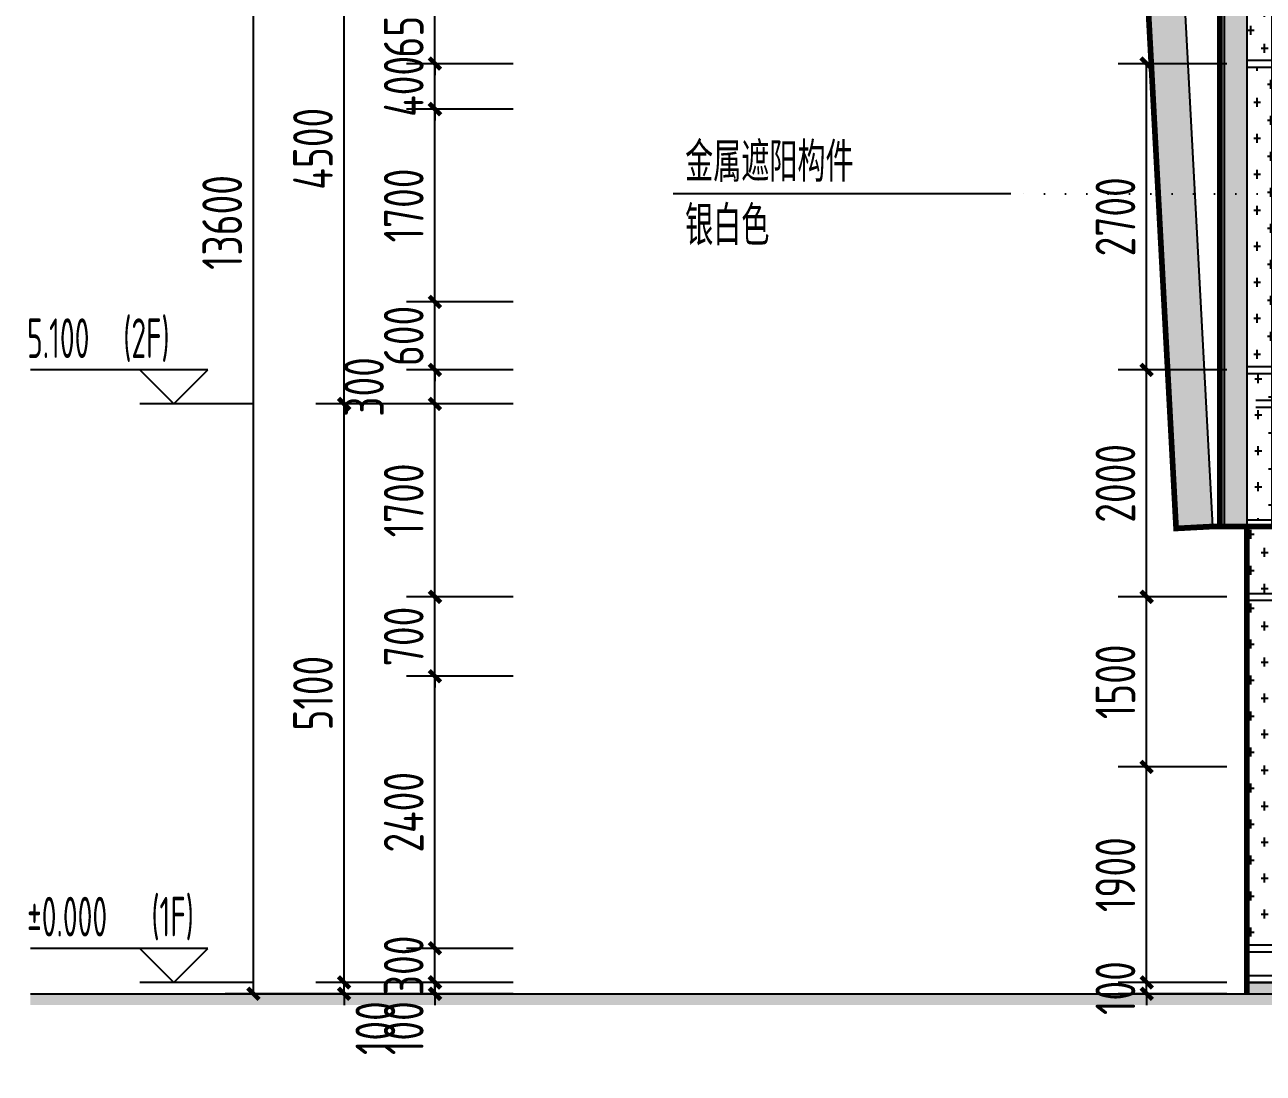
# Model space of a CAD drawing. Extents: x -280168 to 205214, y -148835 to -64913.
# Drawn here: x -10603 to 313, y -140083 to -130839 of the extents above; entities that cross this region are included whole.
import ezdxf
from ezdxf.xclip import XClip

# ---------------------------------------------------------------- set-up
doc = ezdxf.new("R2010")
doc.units = 0
doc.header["$LTSCALE"] = 1000
doc.header["$MEASUREMENT"] = 0
doc.header["$XCLIPFRAME"] = 0
doc.linetypes.add('DASH', pattern=[0.35, 0.25, -0.1])
doc.linetypes.add('DOT2', pattern=[0.125, 0, -0.125])
for name, color, linetype in [('01-标注_尺寸', 124, 'Continuous'), ('01-标注_标高', 200, 'Continuous'), ('01-标注_符号', 200, 'Continuous'), ('01-标注_轴线坐标', 132, 'Continuous'), ('02-TEXT_标注', 130, 'Continuous'), ('05-填充_156', 156, 'Continuous'), ('05-填充_18', 18, 'Continuous'), ('A-C_玻璃幕墙', 140, 'Continuous'), ('D-铝板', 181, 'Continuous'), ('E-立面轮廓', 241, 'Continuous')]:
    doc.layers.add(name, color=color, linetype=linetype)
doc.styles.add('_TCH_DIM', font='ros1.shx', dxfattribs={"width": 0.75, "bigfont": 'jd.shx'})
doc.styles.add('_TCH_DIM_T3', font='ros1.shx', dxfattribs={"width": 0.85, "bigfont": 'jd.shx'})
doc.styles.add('logo-3', font='STXIHEI_0.TTF', dxfattribs={"width": 0.75})
doc.dimstyles.new('_TCH_ARCH&&100', dxfattribs={"dimtxt": 350, "dimasz": 100, "dimexe": 250, "dimexo": 300, "dimgap": 100, "dimtad": 1, "dimdec": 0, "dimzin": 0, "dimdsep": 46, "dimtxsty": '_TCH_DIM_T3', "dimblk": 'ARCHTICK', "dimcen": 0.09, "dimclrt": 7, "dimazin": 2, "dimtfac": 1, "dimtdec": 0, "dimtix": 1, "dimtmove": 2, "dimatfit": 3, "dimfxl": 0, "dimtolj": 1, "dimtzin": 0, "dimarcsym": 0})
doc.dimstyles.new('副本 ISO-1', dxfattribs={"dimtxt": 2.5, "dimasz": 1.5, "dimexe": 1.25, "dimexo": 0.625, "dimtad": 1, "dimdec": 0, "dimtxsty": 'logo-3', "dimblk": 'ARCHTICK', "dimcen": 2.5, "dimdle": 1, "dimadec": 0, "dimazin": 0, "dimtfac": 1, "dimtdec": 0, "dimtix": 1, "dimtmove": 0, "dimatfit": 3, "dimldrblk": 'AR', "dimfxl": 0, "dimarcsym": 0})
pattern_1 = [(0, (-39834.8, 180739.72), (121.6025, 158.75), [60.80125, -182.40375]), (90, (-39804.4, 180700.04), (-121.6025, 158.75), [79.375, -238.125])]

# ---------------------------------------------------------------- blocks, each defined once
blk = doc.blocks.new('*U186')
at = {"layer": '05-填充_18', "const_width": 240}
blk.add_lwpolyline([(0, 4015), (0, -4015)], dxfattribs=at)
at = {"layer": 'D-铝板'}
for p, q in [((-120, 4015), (-120, -4015)), ((-80, 4015), (-80, -4015)), ((120, 4015), (120, -4015))]:
    blk.add_line(p, q, dxfattribs=at)
blk = doc.blocks.new('*U187')
at = {"color": 0, "linetype": 'ByBlock', "lineweight": -2, "transparency": 16777216}
for p in [(-4600, 0), (-4140, 0), (-3680, 0), (-3220, 0), (-2760, 0), (-2300, 0), (-1840, 0), (-1380, 0), (-920, 0), (-460, 0), (0, 0)]:
    blk.add_blockref('*U186', p, dxfattribs=at)
blk = doc.blocks.new('yeytreat')
at = {"layer": 'E-立面轮廓', "const_width": 50}
blk.add_lwpolyline([(0, 0), (0, 7580), (-5093.9, 8030), (-5333.9, 8030), (-5333.9, 0)], close=True, dxfattribs=at)
ref = blk.add_blockref('*U187', (-613.9, 4015))
XClip(ref).set_block_clipping_path([(613.9, -4015), (613.9, 3565.0000000001), (-4480, 4015.0000000001), (-4720, 4015.0000000001), (-4720, -4015)])
blk = doc.blocks.new('_ArchTick')
at = {"color": 0, "linetype": 'ByBlock', "const_width": 0.4}
blk.add_lwpolyline([(-0.5, -0.5), (0.5, 0.5)], dxfattribs=at)
blk = doc.blocks.new('*X10')
at = {"color": 0}
for p, q in [((-1012.3116, 1692.7221), (-1012.3116, 1692.7226)), ((-1012.3115, 1692.7227), (-1012.2838, 1692.7227)), ((-1012.3111, 1692.7217), (-1012.2828, 1692.7217)), ((-1012.3106, 1692.7211), (-1012.3106, 1692.7236)), ((-1012.3105, 1692.7237), (-1012.2848, 1692.7237)), ((-1012.3101, 1692.7207), (-1012.2818, 1692.7207)), ((-1012.3096, 1692.7201), (-1012.3096, 1692.7246)), ((-1012.3095, 1692.7247), (-1012.2858, 1692.7247)), ((-1012.3091, 1692.7197), (-1012.2808, 1692.7197)), ((-1012.3086, 1692.7191), (-1012.3086, 1692.7256)), ((-1012.3085, 1692.7257), (-1012.2868, 1692.7257)), ((-1012.3081, 1692.7187), (-1012.2798, 1692.7187)), ((-1012.3076, 1692.7181), (-1012.3076, 1692.7266)), ((-1012.3075, 1692.7267), (-1012.2878, 1692.7267)), ((-1012.3071, 1692.7177), (-1012.2788, 1692.7177)), ((-1012.3066, 1692.7171), (-1012.3066, 1692.7276)), ((-1012.3065, 1692.7277), (-1012.2888, 1692.7277)), ((-1012.3061, 1692.7167), (-1012.2778, 1692.7167)), ((-1012.3056, 1692.7161), (-1012.3056, 1692.7286)), ((-1012.3055, 1692.7287), (-1012.2898, 1692.7287)), ((-1012.3051, 1692.7157), (-1012.2768, 1692.7157)), ((-1012.3046, 1692.7151), (-1012.3046, 1692.7296)), ((-1012.3045, 1692.7297), (-1012.2908, 1692.7297)), ((-1012.3041, 1692.7147), (-1012.2758, 1692.7147)), ((-1012.3036, 1692.7141), (-1012.3036, 1692.7306)), ((-1012.3035, 1692.7307), (-1012.2918, 1692.7307)), ((-1012.3031, 1692.7137), (-1012.2748, 1692.7137)), ((-1012.3026, 1692.7131), (-1012.3026, 1692.7316)), ((-1012.3025, 1692.7317), (-1012.2928, 1692.7317)), ((-1012.3021, 1692.7127), (-1012.2738, 1692.7127)), ((-1012.3016, 1692.7121), (-1012.3016, 1692.7326)), ((-1012.3015, 1692.7327), (-1012.2938, 1692.7327)), ((-1012.3011, 1692.7117), (-1012.2728, 1692.7117)), ((-1012.3006, 1692.7111), (-1012.3006, 1692.7336)), ((-1012.3005, 1692.7337), (-1012.2948, 1692.7337)), ((-1012.3001, 1692.7107), (-1012.2718, 1692.7107)), ((-1012.2996, 1692.7101), (-1012.2996, 1692.7346)), ((-1012.2995, 1692.7347), (-1012.2958, 1692.7347)), ((-1012.2991, 1692.7097), (-1012.2708, 1692.7097)), ((-1012.2986, 1692.7091), (-1012.2986, 1692.7356)), ((-1012.2985, 1692.7357), (-1012.2968, 1692.7357)), ((-1012.2981, 1692.7087), (-1012.2698, 1692.7087)), ((-1012.2976, 1692.7081), (-1012.2976, 1692.7364)), ((-1012.2971, 1692.7077), (-1012.2688, 1692.7077)), ((-1012.2966, 1692.7071), (-1012.2966, 1692.7354)), ((-1012.2956, 1692.7061), (-1012.2956, 1692.7344)), ((-1012.2946, 1692.7051), (-1012.2946, 1692.7334)), ((-1012.2936, 1692.7041), (-1012.2936, 1692.7324)), ((-1012.2926, 1692.7031), (-1012.2926, 1692.7314)), ((-1012.2916, 1692.7021), (-1012.2916, 1692.7304)), ((-1012.2906, 1692.7011), (-1012.2906, 1692.7294)), ((-1012.2896, 1692.7001), (-1012.2896, 1692.7284)), ((-1012.2886, 1692.6991), (-1012.2886, 1692.7274)), ((-1012.2876, 1692.6981), (-1012.2876, 1692.7264)), ((-1012.2866, 1692.6971), (-1012.2866, 1692.7254)), ((-1012.2856, 1692.6961), (-1012.2856, 1692.7244)), ((-1012.2846, 1692.6951), (-1012.2846, 1692.7234)), ((-1012.2836, 1692.6941), (-1012.2836, 1692.7224)), ((-1012.2826, 1692.6931), (-1012.2826, 1692.7214)), ((-1012.2816, 1692.6921), (-1012.2816, 1692.7204)), ((-1012.2806, 1692.6911), (-1012.2806, 1692.7194)), ((-1012.2796, 1692.6901), (-1012.2796, 1692.7184)), ((-1012.2786, 1692.6891), (-1012.2786, 1692.7174)), ((-1012.2776, 1692.6881), (-1012.2776, 1692.7164)), ((-1012.2766, 1692.6871), (-1012.2766, 1692.7154)), ((-1012.2756, 1692.6861), (-1012.2756, 1692.7144)), ((-1012.2746, 1692.6851), (-1012.2746, 1692.7134)), ((-1012.2736, 1692.6841), (-1012.2736, 1692.7124)), ((-1012.2726, 1692.6831), (-1012.2726, 1692.7114)), ((-1012.2716, 1692.6821), (-1012.2716, 1692.7104)), ((-1012.2706, 1692.6811), (-1012.2706, 1692.7094)), ((-1012.2696, 1692.6801), (-1012.2696, 1692.7084)), ((-1012.2961, 1692.7067), (-1012.2678, 1692.7067)), ((-1012.2951, 1692.7057), (-1012.2668, 1692.7057)), ((-1012.2941, 1692.7047), (-1012.2658, 1692.7047)), ((-1012.2931, 1692.7037), (-1012.2648, 1692.7037)), ((-1012.2921, 1692.7027), (-1012.2638, 1692.7027)), ((-1012.2911, 1692.7017), (-1012.2628, 1692.7017)), ((-1012.2901, 1692.7007), (-1012.2618, 1692.7007)), ((-1012.2891, 1692.6997), (-1012.2608, 1692.6997)), ((-1012.2886, 1692.6407), (-1012.2603, 1692.6407)), ((-1012.2886, 1692.6124), (-1012.2886, 1692.6407)), ((-1012.2881, 1692.6987), (-1012.2598, 1692.6987)), ((-1012.2876, 1692.6417), (-1012.2593, 1692.6417)), ((-1012.2876, 1692.6134), (-1012.2876, 1692.6417)), ((-1012.2871, 1692.6977), (-1012.2588, 1692.6977)), ((-1012.2866, 1692.6427), (-1012.2583, 1692.6427)), ((-1012.2866, 1692.6144), (-1012.2866, 1692.6427)), ((-1012.2861, 1692.6967), (-1012.2578, 1692.6967)), ((-1012.2856, 1692.6437), (-1012.2573, 1692.6437)), ((-1012.2856, 1692.6154), (-1012.2856, 1692.6437)), ((-1012.2851, 1692.6957), (-1012.2568, 1692.6957)), ((-1012.2846, 1692.6447), (-1012.2563, 1692.6447)), ((-1012.2846, 1692.6164), (-1012.2846, 1692.6447)), ((-1012.2841, 1692.6947), (-1012.2558, 1692.6947)), ((-1012.2836, 1692.6457), (-1012.2553, 1692.6457)), ((-1012.2836, 1692.6174), (-1012.2836, 1692.6457)), ((-1012.2831, 1692.6937), (-1012.2548, 1692.6937)), ((-1012.2826, 1692.6467), (-1012.2543, 1692.6467)), ((-1012.2826, 1692.6184), (-1012.2826, 1692.6467)), ((-1012.2821, 1692.6927), (-1012.2538, 1692.6927)), ((-1012.2816, 1692.6477), (-1012.2533, 1692.6477)), ((-1012.2816, 1692.6194), (-1012.2816, 1692.6477)), ((-1012.2811, 1692.6917), (-1012.2528, 1692.6917)), ((-1012.2806, 1692.6487), (-1012.2523, 1692.6487)), ((-1012.2806, 1692.6204), (-1012.2806, 1692.6487)), ((-1012.2801, 1692.6907), (-1012.2518, 1692.6907)), ((-1012.2796, 1692.6497), (-1012.2513, 1692.6497)), ((-1012.2796, 1692.6214), (-1012.2796, 1692.6497)), ((-1012.2791, 1692.6897), (-1012.2508, 1692.6897)), ((-1012.2786, 1692.6507), (-1012.2503, 1692.6507)), ((-1012.2786, 1692.6224), (-1012.2786, 1692.6507)), ((-1012.2781, 1692.6887), (-1012.2498, 1692.6887)), ((-1012.2776, 1692.6517), (-1012.2493, 1692.6517)), ((-1012.2776, 1692.6234), (-1012.2776, 1692.6517)), ((-1012.2771, 1692.6877), (-1012.2488, 1692.6877)), ((-1012.2766, 1692.6527), (-1012.2483, 1692.6527)), ((-1012.2766, 1692.6244), (-1012.2766, 1692.6527)), ((-1012.2761, 1692.6867), (-1012.2478, 1692.6867)), ((-1012.2756, 1692.6537), (-1012.2473, 1692.6537)), ((-1012.2756, 1692.6254), (-1012.2756, 1692.6537)), ((-1012.2751, 1692.6857), (-1012.2468, 1692.6857)), ((-1012.2746, 1692.6547), (-1012.2463, 1692.6547)), ((-1012.2746, 1692.6264), (-1012.2746, 1692.6547)), ((-1012.2741, 1692.6847), (-1012.2458, 1692.6847)), ((-1012.2736, 1692.6557), (-1012.2453, 1692.6557)), ((-1012.2736, 1692.6274), (-1012.2736, 1692.6557)), ((-1012.2731, 1692.6837), (-1012.2448, 1692.6837)), ((-1012.2726, 1692.6567), (-1012.2443, 1692.6567)), ((-1012.2726, 1692.6284), (-1012.2726, 1692.6567)), ((-1012.2721, 1692.6827), (-1012.2438, 1692.6827)), ((-1012.2716, 1692.6577), (-1012.2433, 1692.6577)), ((-1012.2716, 1692.6294), (-1012.2716, 1692.6577)), ((-1012.2711, 1692.6817), (-1012.2428, 1692.6817)), ((-1012.2706, 1692.6587), (-1012.2423, 1692.6587)), ((-1012.2706, 1692.6304), (-1012.2706, 1692.6587)), ((-1012.2701, 1692.6807), (-1012.2418, 1692.6807)), ((-1012.2696, 1692.6597), (-1012.2413, 1692.6597)), ((-1012.2696, 1692.6314), (-1012.2696, 1692.6597)), ((-1012.2691, 1692.6797), (-1012.2408, 1692.6797)), ((-1012.2686, 1692.6791), (-1012.2686, 1692.7074)), ((-1012.2686, 1692.6607), (-1012.2403, 1692.6607)), ((-1012.2686, 1692.6324), (-1012.2686, 1692.6607)), ((-1012.2681, 1692.6787), (-1012.2398, 1692.6787)), ((-1012.2676, 1692.6781), (-1012.2676, 1692.7064)), ((-1012.2676, 1692.6617), (-1012.2393, 1692.6617)), ((-1012.2676, 1692.6334), (-1012.2676, 1692.6617)), ((-1012.2671, 1692.6777), (-1012.2388, 1692.6777)), ((-1012.2666, 1692.6771), (-1012.2666, 1692.7054)), ((-1012.2666, 1692.6627), (-1012.2383, 1692.6627)), ((-1012.2666, 1692.6344), (-1012.2666, 1692.6627)), ((-1012.2661, 1692.6767), (-1012.2378, 1692.6767)), ((-1012.2656, 1692.6761), (-1012.2656, 1692.7044)), ((-1012.2656, 1692.6637), (-1012.2373, 1692.6637)), ((-1012.2656, 1692.6354), (-1012.2656, 1692.6637)), ((-1012.2651, 1692.6757), (-1012.2368, 1692.6757)), ((-1012.2646, 1692.6751), (-1012.2646, 1692.7034)), ((-1012.2646, 1692.6647), (-1012.2363, 1692.6647)), ((-1012.2646, 1692.6364), (-1012.2646, 1692.6647)), ((-1012.2641, 1692.6747), (-1012.2358, 1692.6747)), ((-1012.2636, 1692.6741), (-1012.2636, 1692.7024)), ((-1012.2636, 1692.6657), (-1012.2353, 1692.6657)), ((-1012.2636, 1692.6374), (-1012.2636, 1692.6657)), ((-1012.2631, 1692.6737), (-1012.2348, 1692.6737)), ((-1012.2626, 1692.6731), (-1012.2626, 1692.7014)), ((-1012.2626, 1692.6667), (-1012.2343, 1692.6667)), ((-1012.2626, 1692.6384), (-1012.2626, 1692.6667)), ((-1012.2621, 1692.6727), (-1012.2338, 1692.6727)), ((-1012.2616, 1692.6721), (-1012.2616, 1692.7004)), ((-1012.2616, 1692.6677), (-1012.2333, 1692.6677)), ((-1012.2616, 1692.6394), (-1012.2616, 1692.6677)), ((-1012.2611, 1692.6717), (-1012.2328, 1692.6717)), ((-1012.2606, 1692.6711), (-1012.2606, 1692.6994)), ((-1012.2606, 1692.6687), (-1012.2323, 1692.6687)), ((-1012.2606, 1692.6404), (-1012.2606, 1692.6687)), ((-1012.2601, 1692.6707), (-1012.2318, 1692.6707)), ((-1012.2596, 1692.6701), (-1012.2596, 1692.6984)), ((-1012.2596, 1692.6697), (-1012.2313, 1692.6697)), ((-1012.2596, 1692.6414), (-1012.2596, 1692.6697)), ((-1012.2586, 1692.6424), (-1012.2586, 1692.6974)), ((-1012.2576, 1692.6434), (-1012.2576, 1692.6964)), ((-1012.2566, 1692.6444), (-1012.2566, 1692.6954)), ((-1012.2556, 1692.6454), (-1012.2556, 1692.6944)), ((-1012.2546, 1692.6464), (-1012.2546, 1692.6934)), ((-1012.2536, 1692.6474), (-1012.2536, 1692.6924)), ((-1012.2526, 1692.6484), (-1012.2526, 1692.6914)), ((-1012.2516, 1692.6494), (-1012.2516, 1692.6904)), ((-1012.2506, 1692.6504), (-1012.2506, 1692.6894)), ((-1012.2496, 1692.6514), (-1012.2496, 1692.6884)), ((-1012.2486, 1692.6524), (-1012.2486, 1692.6874)), ((-1012.2476, 1692.6534), (-1012.2476, 1692.6864)), ((-1012.2466, 1692.6544), (-1012.2466, 1692.6854)), ((-1012.2456, 1692.6554), (-1012.2456, 1692.6844)), ((-1012.2446, 1692.6564), (-1012.2446, 1692.6834)), ((-1012.2436, 1692.6574), (-1012.2436, 1692.6824)), ((-1012.2426, 1692.6584), (-1012.2426, 1692.6814)), ((-1012.2416, 1692.6594), (-1012.2416, 1692.6804)), ((-1012.2406, 1692.6604), (-1012.2406, 1692.6794)), ((-1012.2396, 1692.6614), (-1012.2396, 1692.6784)), ((-1012.2386, 1692.6624), (-1012.2386, 1692.6774)), ((-1012.2376, 1692.6634), (-1012.2376, 1692.6764)), ((-1012.2366, 1692.6644), (-1012.2366, 1692.6754)), ((-1012.2356, 1692.6654), (-1012.2356, 1692.6744)), ((-1012.2346, 1692.6664), (-1012.2346, 1692.6734)), ((-1012.2336, 1692.6674), (-1012.2336, 1692.6724)), ((-1012.2326, 1692.6684), (-1012.2326, 1692.6714)), ((-1012.2316, 1692.6694), (-1012.2316, 1692.6704)), ((-1012.3116, 1692.6177), (-1012.2833, 1692.6177)), ((-1012.3116, 1692.6172), (-1012.3116, 1692.6177)), ((-1012.3111, 1692.6167), (-1012.2843, 1692.6167)), ((-1012.3106, 1692.6187), (-1012.2823, 1692.6187)), ((-1012.3106, 1692.6162), (-1012.3106, 1692.6187)), ((-1012.3101, 1692.6157), (-1012.2853, 1692.6157)), ((-1012.3096, 1692.6197), (-1012.2813, 1692.6197)), ((-1012.3096, 1692.6152), (-1012.3096, 1692.6197)), ((-1012.3091, 1692.6147), (-1012.2863, 1692.6147)), ((-1012.3086, 1692.6207), (-1012.2803, 1692.6207)), ((-1012.3086, 1692.6142), (-1012.3086, 1692.6207)), ((-1012.3081, 1692.6137), (-1012.2873, 1692.6137)), ((-1012.3076, 1692.6217), (-1012.2793, 1692.6217)), ((-1012.3076, 1692.6132), (-1012.3076, 1692.6217)), ((-1012.3071, 1692.6127), (-1012.2883, 1692.6127)), ((-1012.3066, 1692.6227), (-1012.2783, 1692.6227)), ((-1012.3066, 1692.6122), (-1012.3066, 1692.6227)), ((-1012.3061, 1692.6117), (-1012.2893, 1692.6117)), ((-1012.3056, 1692.6237), (-1012.2773, 1692.6237)), ((-1012.3056, 1692.6112), (-1012.3056, 1692.6237)), ((-1012.3051, 1692.6107), (-1012.2903, 1692.6107)), ((-1012.3046, 1692.6247), (-1012.2763, 1692.6247)), ((-1012.3046, 1692.6102), (-1012.3046, 1692.6247)), ((-1012.3041, 1692.6097), (-1012.2913, 1692.6097)), ((-1012.3036, 1692.6257), (-1012.2753, 1692.6257)), ((-1012.3036, 1692.6092), (-1012.3036, 1692.6257)), ((-1012.3031, 1692.6087), (-1012.2923, 1692.6087)), ((-1012.3026, 1692.6267), (-1012.2743, 1692.6267)), ((-1012.3026, 1692.6082), (-1012.3026, 1692.6267)), ((-1012.3021, 1692.6077), (-1012.2933, 1692.6077)), ((-1012.3016, 1692.6277), (-1012.2733, 1692.6277)), ((-1012.3016, 1692.6072), (-1012.3016, 1692.6277)), ((-1012.3011, 1692.6067), (-1012.2943, 1692.6067)), ((-1012.3006, 1692.6287), (-1012.2723, 1692.6287)), ((-1012.3006, 1692.6062), (-1012.3006, 1692.6287)), ((-1012.3001, 1692.6057), (-1012.2953, 1692.6057)), ((-1012.2996, 1692.6297), (-1012.2713, 1692.6297)), ((-1012.2996, 1692.6052), (-1012.2996, 1692.6297)), ((-1012.2991, 1692.6047), (-1012.2963, 1692.6047)), ((-1012.2986, 1692.6307), (-1012.2703, 1692.6307)), ((-1012.2986, 1692.6042), (-1012.2986, 1692.6307)), ((-1012.2981, 1692.6037), (-1012.2973, 1692.6037)), ((-1012.2976, 1692.6317), (-1012.2693, 1692.6317)), ((-1012.2976, 1692.6034), (-1012.2976, 1692.6317)), ((-1012.2966, 1692.6327), (-1012.2683, 1692.6327)), ((-1012.2966, 1692.6044), (-1012.2966, 1692.6327)), ((-1012.2956, 1692.6337), (-1012.2673, 1692.6337)), ((-1012.2956, 1692.6054), (-1012.2956, 1692.6337)), ((-1012.2946, 1692.6347), (-1012.2663, 1692.6347)), ((-1012.2946, 1692.6064), (-1012.2946, 1692.6347)), ((-1012.2936, 1692.6357), (-1012.2653, 1692.6357)), ((-1012.2936, 1692.6074), (-1012.2936, 1692.6357)), ((-1012.2926, 1692.6367), (-1012.2643, 1692.6367)), ((-1012.2926, 1692.6084), (-1012.2926, 1692.6367)), ((-1012.2916, 1692.6377), (-1012.2633, 1692.6377)), ((-1012.2916, 1692.6094), (-1012.2916, 1692.6377)), ((-1012.2906, 1692.6387), (-1012.2623, 1692.6387)), ((-1012.2906, 1692.6104), (-1012.2906, 1692.6387)), ((-1012.2896, 1692.6397), (-1012.2613, 1692.6397)), ((-1012.2896, 1692.6114), (-1012.2896, 1692.6397))]:
    blk.add_line(p, q, dxfattribs=at)
blk = doc.blocks.new('A-ARROW')
blk.add_lwpolyline([(0.0808, 0.0525), (0.0666, 0.0666), (0, 0), (0.0666, -0.0666), (0.0808, -0.0525), (0.0283, 0)], close=True)
at = {"rotation": 180}
blk.add_blockref('*X10', (-1012.2311, 1692.6699), dxfattribs=at)
blk = doc.blocks.new('AR')
at = {"xscale": -21.59999999986031, "yscale": 21.59999999999127, "zscale": 21.6, "rotation": 359.9999997162888}
blk.add_blockref('A-ARROW', (0, 0), dxfattribs=at)
blk = doc.blocks.new('3636')
at = {"layer": '05-填充_156'}
h = blk.add_hatch(dxfattribs=at)
h.set_pattern_fill('CROSS', color=136, scale=100)
h.set_pattern_definition(pattern_1)
h.paths.add_polyline_path([(455.77, -2570), (455.77, -2000), (0, -2000), (0, -2570)])
h = blk.add_hatch(dxfattribs=at)
h.set_pattern_fill('CROSS', color=136, scale=100)
h.set_pattern_definition([(0, (-84041.9, 180739.72), (121.6025, 158.75), [60.80125, -182.40375]), (90, (-84011.5, 180700.04), (-121.6025, 158.75), [79.375, -238.125])])
h.paths.add_polyline_path([(455.77, -5270), (455.77, -2630), (0, -2630), (0, -5270)])
h = blk.add_hatch(dxfattribs=at)
h.set_pattern_fill('CROSS', color=136, scale=100)
h.set_pattern_definition([(0, (-67859.05, 156552.89), (121.6025, 158.75), [60.80125, -182.40375]), (90, (-67828.65, 156513.2), (-121.6025, 158.75), [79.375, -238.125])])
h.paths.add_polyline_path([(455.77, -6620), (455.77, -5330), (0, -5330), (0, -6620)])
h = blk.add_hatch(dxfattribs=at)
h.set_pattern_fill('CROSS', color=136, scale=100)
h.set_pattern_definition(pattern_1)
h.paths.add_polyline_path([(455.77, -7270), (455.77, -6700), (0, -6700), (0, -7270)])
h = blk.add_hatch(dxfattribs=at)
h.set_pattern_fill('CROSS', color=136, scale=100)
h.set_pattern_definition([(0, (-39834.8, 180089.72), (121.6025, 158.75), [60.80125, -182.40375]), (90, (-39804.4, 180050.04), (-121.6025, 158.75), [79.375, -238.125])])
h.paths.add_polyline_path([(455.77, -10370), (455.77, -7350), (0, -7350), (0, -10370)])
at = {"layer": '05-填充_18'}
h = blk.add_hatch(color=256, dxfattribs=at)
h.dxf.hatch_style = 1
h.paths.add_polyline_path([(0, -10700), (5093.9, -10700), (5093.9, -10800), (0, -10800)])
at = {"layer": 'A-C_玻璃幕墙'}
for p, q in [((0, -2570), (455.77, -2570)), ((0, -2630), (455.77, -2630)), ((0, -5270), (455.77, -5270)), ((0, -5330), (455.77, -5330)), ((0, -6620), (455.77, -6620)), ((0, -6680), (455.77, -6680)), ((0, -7270), (455.77, -7270)), ((0, -7330), (455.77, -7330)), ((0, -10370), (455.77, -10370)), ((0, -10430), (455.77, -10430)), ((0, -10640), (455.77, -10640)), ((5093.9, -10700), (0, -10700)), ((0, -10700), (455.77, -10700))]:
    blk.add_line(p, q, dxfattribs=at)
at = {"layer": 'E-立面轮廓'}
for p, q in [((0, 0), (0, -10800)), ((0, -10800), (5093.9, -10800))]:
    blk.add_line(p, q, dxfattribs=at)
blk = doc.blocks.new('*D844')
at = {"layer": '01-标注_轴线坐标', "color": 0, "lineweight": -2, "transparency": 16777216}
for p, q in [((-7363, -125782), (-8838, -125782)), ((-8588, -139382), (-8588, -125782)), ((-7363, -139382), (-8838, -139382))]:
    blk.add_line(p, q, dxfattribs=at)
at = {"layer": 'Defpoints', "color": 0, "transparency": 16777216}
for p in [(-8588, -125782), (-7063, -125782), (-7063, -139382)]:
    blk.add_point(p, dxfattribs=at)
at = {"layer": '01-标注_轴线坐标', "color": 0, "lineweight": -2, "transparency": 16777216, "xscale": 100, "yscale": 100, "zscale": 100}
for p, rotation in [((-8588, -125782), 90), ((-8588, -139382), 270)]:
    blk.add_blockref('_ArchTick', p, dxfattribs=dict(at, rotation=rotation))
at = {"layer": '01-标注_轴线坐标', "color": 7, "transparency": 16777216, "insert": (-8863, -132582), "char_height": 350, "attachment_point": 5, "rotation": 90, "style": '_TCH_DIM_T3'}
blk.add_mtext('\\A1;13600', dxfattribs=at)
blk = doc.blocks.new('*D845')
at = {"layer": '01-标注_尺寸', "color": 0, "lineweight": -2, "transparency": 16777216}
for p, q in [((-6298, -139282), (-7238, -139282)), ((-6988, -139282), (-6988, -139182)), ((-6988, -139382), (-6988, -139282)), ((-6298, -139382), (-7238, -139382)), ((-6988, -139382), (-6988, -139482))]:
    blk.add_line(p, q, dxfattribs=at)
at = {"layer": 'Defpoints', "color": 0, "transparency": 16777216}
for p in [(-6988, -139282), (-5998, -139282), (-5998, -139382)]:
    blk.add_point(p, dxfattribs=at)
at = {"layer": '01-标注_尺寸', "color": 0, "lineweight": -2, "transparency": 16777216, "xscale": 100, "yscale": 100, "zscale": 100}
for p, rotation in [((-6988, -139282), 270), ((-6988, -139382), 90)]:
    blk.add_blockref('_ArchTick', p, dxfattribs=dict(at, rotation=rotation))
at = {"layer": '01-标注_尺寸', "color": 7, "transparency": 16777216, "insert": (-7263, -139685), "char_height": 350, "attachment_point": 5, "rotation": 90, "style": '_TCH_DIM_T3'}
blk.add_mtext('\\A1;100', dxfattribs=at)
blk = doc.blocks.new('*D846')
at = {"layer": '01-标注_尺寸', "color": 0, "lineweight": -2, "transparency": 16777216}
for p, q in [((-6988, -138982), (-6988, -138882)), ((-6298, -138982), (-7238, -138982)), ((-6988, -139282), (-6988, -138982)), ((-6298, -139282), (-7238, -139282)), ((-6988, -139282), (-6988, -139382))]:
    blk.add_line(p, q, dxfattribs=at)
at = {"layer": 'Defpoints', "color": 0, "transparency": 16777216}
for p in [(-6988, -138982), (-5998, -138982), (-5998, -139282)]:
    blk.add_point(p, dxfattribs=at)
at = {"layer": '01-标注_尺寸', "color": 0, "lineweight": -2, "transparency": 16777216, "xscale": 100, "yscale": 100, "zscale": 100}
for p, rotation in [((-6988, -138982), 270), ((-6988, -139282), 90)]:
    blk.add_blockref('_ArchTick', p, dxfattribs=dict(at, rotation=rotation))
at = {"layer": '01-标注_尺寸', "color": 7, "transparency": 16777216, "insert": (-7263, -139132), "char_height": 350, "attachment_point": 5, "rotation": 90, "style": '_TCH_DIM_T3'}
blk.add_mtext('\\A1;300', dxfattribs=at)
blk = doc.blocks.new('*D847')
at = {"layer": '01-标注_尺寸', "color": 0, "lineweight": -2, "transparency": 16777216}
for p, q in [((-6298, -136582), (-7238, -136582)), ((-6988, -138982), (-6988, -136582)), ((-6298, -138982), (-7238, -138982))]:
    blk.add_line(p, q, dxfattribs=at)
at = {"layer": 'Defpoints', "color": 0, "transparency": 16777216}
for p in [(-6988, -136582), (-5998, -136582), (-5998, -138982)]:
    blk.add_point(p, dxfattribs=at)
at = {"layer": '01-标注_尺寸', "color": 0, "lineweight": -2, "transparency": 16777216, "xscale": 100, "yscale": 100, "zscale": 100}
for p, rotation in [((-6988, -136582), 90), ((-6988, -138982), 270)]:
    blk.add_blockref('_ArchTick', p, dxfattribs=dict(at, rotation=rotation))
at = {"layer": '01-标注_尺寸', "color": 7, "transparency": 16777216, "insert": (-7263, -137782), "char_height": 350, "attachment_point": 5, "rotation": 90, "style": '_TCH_DIM_T3'}
blk.add_mtext('\\A1;2400', dxfattribs=at)
blk = doc.blocks.new('*D848')
at = {"layer": '01-标注_尺寸', "color": 0, "lineweight": -2, "transparency": 16777216}
for p, q in [((-6988, -135882), (-6988, -135782)), ((-6298, -135882), (-7238, -135882)), ((-6988, -136582), (-6988, -135882)), ((-6298, -136582), (-7238, -136582)), ((-6988, -136582), (-6988, -136682))]:
    blk.add_line(p, q, dxfattribs=at)
at = {"layer": 'Defpoints', "color": 0, "transparency": 16777216}
for p in [(-6988, -135882), (-5998, -135882), (-5998, -136582)]:
    blk.add_point(p, dxfattribs=at)
at = {"layer": '01-标注_尺寸', "color": 0, "lineweight": -2, "transparency": 16777216, "xscale": 100, "yscale": 100, "zscale": 100}
for p, rotation in [((-6988, -135882), 270), ((-6988, -136582), 90)]:
    blk.add_blockref('_ArchTick', p, dxfattribs=dict(at, rotation=rotation))
at = {"layer": '01-标注_尺寸', "color": 7, "transparency": 16777216, "insert": (-7263, -136232), "char_height": 350, "attachment_point": 5, "rotation": 90, "style": '_TCH_DIM_T3'}
blk.add_mtext('\\A1;700', dxfattribs=at)
blk = doc.blocks.new('*D849')
at = {"layer": '01-标注_尺寸', "color": 0, "lineweight": -2, "transparency": 16777216}
for p, q in [((-6298, -134182), (-7238, -134182)), ((-6988, -135882), (-6988, -134182)), ((-6298, -135882), (-7238, -135882))]:
    blk.add_line(p, q, dxfattribs=at)
at = {"layer": 'Defpoints', "color": 0, "transparency": 16777216}
for p in [(-6988, -134182), (-5998, -134182), (-5998, -135882)]:
    blk.add_point(p, dxfattribs=at)
at = {"layer": '01-标注_尺寸', "color": 0, "lineweight": -2, "transparency": 16777216, "xscale": 100, "yscale": 100, "zscale": 100}
for p, rotation in [((-6988, -134182), 90), ((-6988, -135882), 270)]:
    blk.add_blockref('_ArchTick', p, dxfattribs=dict(at, rotation=rotation))
at = {"layer": '01-标注_尺寸', "color": 7, "transparency": 16777216, "insert": (-7263, -135032), "char_height": 350, "attachment_point": 5, "rotation": 90, "style": '_TCH_DIM_T3'}
blk.add_mtext('\\A1;1700', dxfattribs=at)
blk = doc.blocks.new('*D850')
at = {"layer": '01-标注_尺寸', "color": 0, "lineweight": -2, "transparency": 16777216}
for p, q in [((-6298, -133882), (-7238, -133882)), ((-6988, -134182), (-6988, -133882)), ((-6298, -134182), (-7238, -134182))]:
    blk.add_line(p, q, dxfattribs=at)
at = {"layer": 'Defpoints', "color": 0, "transparency": 16777216}
for p in [(-6988, -133882), (-5998, -133882), (-5998, -134182)]:
    blk.add_point(p, dxfattribs=at)
at = {"layer": '01-标注_尺寸', "color": 0, "lineweight": -2, "transparency": 16777216, "xscale": 100, "yscale": 100, "zscale": 100}
for p, rotation in [((-6988, -133882), 90), ((-6988, -134182), 270)]:
    blk.add_blockref('_ArchTick', p, dxfattribs=dict(at, rotation=rotation))
at = {"layer": '01-标注_尺寸', "color": 7, "transparency": 16777216, "insert": (-7613, -134032), "char_height": 350, "attachment_point": 5, "rotation": 90, "style": '_TCH_DIM_T3'}
blk.add_mtext('\\A1;300', dxfattribs=at)
blk = doc.blocks.new('*D851')
at = {"layer": '01-标注_尺寸', "color": 0, "lineweight": -2, "transparency": 16777216}
for p, q in [((-6298, -133282), (-7238, -133282)), ((-6988, -133282), (-6988, -133182)), ((-6988, -133882), (-6988, -133282)), ((-6298, -133882), (-7238, -133882)), ((-6988, -133882), (-6988, -133982))]:
    blk.add_line(p, q, dxfattribs=at)
at = {"layer": 'Defpoints', "color": 0, "transparency": 16777216}
for p in [(-6988, -133282), (-5998, -133282), (-5998, -133882)]:
    blk.add_point(p, dxfattribs=at)
at = {"layer": '01-标注_尺寸', "color": 0, "lineweight": -2, "transparency": 16777216, "xscale": 100, "yscale": 100, "zscale": 100}
for p, rotation in [((-6988, -133282), 270), ((-6988, -133882), 90)]:
    blk.add_blockref('_ArchTick', p, dxfattribs=dict(at, rotation=rotation))
at = {"layer": '01-标注_尺寸', "color": 7, "transparency": 16777216, "insert": (-7263, -133582), "char_height": 350, "attachment_point": 5, "rotation": 90, "style": '_TCH_DIM_T3'}
blk.add_mtext('\\A1;600', dxfattribs=at)
blk = doc.blocks.new('*D852')
at = {"layer": '01-标注_尺寸', "color": 0, "lineweight": -2, "transparency": 16777216}
for p, q in [((-6298, -131582), (-7238, -131582)), ((-6988, -133282), (-6988, -131582)), ((-6298, -133282), (-7238, -133282))]:
    blk.add_line(p, q, dxfattribs=at)
at = {"layer": 'Defpoints', "color": 0, "transparency": 16777216}
for p in [(-6988, -131582), (-5998, -131582), (-5998, -133282)]:
    blk.add_point(p, dxfattribs=at)
at = {"layer": '01-标注_尺寸', "color": 0, "lineweight": -2, "transparency": 16777216, "xscale": 100, "yscale": 100, "zscale": 100}
for p, rotation in [((-6988, -131582), 90), ((-6988, -133282), 270)]:
    blk.add_blockref('_ArchTick', p, dxfattribs=dict(at, rotation=rotation))
at = {"layer": '01-标注_尺寸', "color": 7, "transparency": 16777216, "insert": (-7263, -132432), "char_height": 350, "attachment_point": 5, "rotation": 90, "style": '_TCH_DIM_T3'}
blk.add_mtext('\\A1;1700', dxfattribs=at)
blk = doc.blocks.new('*D853')
at = {"layer": '01-标注_尺寸', "color": 0, "lineweight": -2, "transparency": 16777216}
for p, q in [((-6988, -131182), (-6988, -131082)), ((-6298, -131182), (-7238, -131182)), ((-6988, -131582), (-6988, -131182)), ((-6298, -131582), (-7238, -131582)), ((-6988, -131582), (-6988, -131682))]:
    blk.add_line(p, q, dxfattribs=at)
at = {"layer": 'Defpoints', "color": 0, "transparency": 16777216}
for p in [(-6988, -131182), (-5998, -131182), (-5998, -131582)]:
    blk.add_point(p, dxfattribs=at)
at = {"layer": '01-标注_尺寸', "color": 0, "lineweight": -2, "transparency": 16777216, "xscale": 100, "yscale": 100, "zscale": 100}
for p, rotation in [((-6988, -131182), 270), ((-6988, -131582), 90)]:
    blk.add_blockref('_ArchTick', p, dxfattribs=dict(at, rotation=rotation))
at = {"layer": '01-标注_尺寸', "color": 7, "transparency": 16777216, "insert": (-7263, -131382), "char_height": 350, "attachment_point": 5, "rotation": 90, "style": '_TCH_DIM_T3'}
blk.add_mtext('\\A1;400', dxfattribs=at)
blk = doc.blocks.new('*D854')
at = {"layer": '01-标注_尺寸', "color": 0, "lineweight": -2, "transparency": 16777216}
for p, q in [((-6988, -130532), (-6988, -130432)), ((-6298, -130532), (-7238, -130532)), ((-6988, -131182), (-6988, -130532)), ((-6298, -131182), (-7238, -131182)), ((-6988, -131182), (-6988, -131282))]:
    blk.add_line(p, q, dxfattribs=at)
at = {"layer": 'Defpoints', "color": 0, "transparency": 16777216}
for p in [(-6988, -130532), (-5998, -130532), (-5998, -131182)]:
    blk.add_point(p, dxfattribs=at)
at = {"layer": '01-标注_尺寸', "color": 0, "lineweight": -2, "transparency": 16777216, "xscale": 100, "yscale": 100, "zscale": 100}
for p, rotation in [((-6988, -130532), 270), ((-6988, -131182), 90)]:
    blk.add_blockref('_ArchTick', p, dxfattribs=dict(at, rotation=rotation))
at = {"layer": '01-标注_尺寸', "color": 7, "transparency": 16777216, "insert": (-7263, -130857), "char_height": 350, "attachment_point": 5, "rotation": 90, "style": '_TCH_DIM_T3'}
blk.add_mtext('\\A1;650', dxfattribs=at)
blk = doc.blocks.new('*D862')
at = {"layer": '01-标注_轴线坐标', "color": 0, "lineweight": -2, "transparency": 16777216}
for p, q in [((-6563, -129682), (-8038, -129682)), ((-7788, -134182), (-7788, -129682)), ((-6563, -134182), (-8038, -134182))]:
    blk.add_line(p, q, dxfattribs=at)
at = {"layer": 'Defpoints', "color": 0, "transparency": 16777216}
for p in [(-7788, -129682), (-6263, -129682), (-6263, -134182)]:
    blk.add_point(p, dxfattribs=at)
at = {"layer": '01-标注_轴线坐标', "color": 0, "lineweight": -2, "transparency": 16777216, "xscale": 100, "yscale": 100, "zscale": 100}
for p, rotation in [((-7788, -129682), 90), ((-7788, -134182), 270)]:
    blk.add_blockref('_ArchTick', p, dxfattribs=dict(at, rotation=rotation))
at = {"layer": '01-标注_轴线坐标', "color": 7, "transparency": 16777216, "insert": (-8063, -131932), "char_height": 350, "attachment_point": 5, "rotation": 90, "style": '_TCH_DIM_T3'}
blk.add_mtext('\\A1;4500', dxfattribs=at)
blk = doc.blocks.new('*D863')
at = {"layer": '01-标注_轴线坐标', "color": 0, "lineweight": -2, "transparency": 16777216}
for p, q in [((-6563, -134182), (-8038, -134182)), ((-7788, -139282), (-7788, -134182)), ((-6563, -139282), (-8038, -139282))]:
    blk.add_line(p, q, dxfattribs=at)
at = {"layer": 'Defpoints', "color": 0, "transparency": 16777216}
for p in [(-7788, -134182), (-6263, -134182), (-6263, -139282)]:
    blk.add_point(p, dxfattribs=at)
at = {"layer": '01-标注_轴线坐标', "color": 0, "lineweight": -2, "transparency": 16777216, "xscale": 100, "yscale": 100, "zscale": 100}
for p, rotation in [((-7788, -134182), 90), ((-7788, -139282), 270)]:
    blk.add_blockref('_ArchTick', p, dxfattribs=dict(at, rotation=rotation))
at = {"layer": '01-标注_轴线坐标', "color": 7, "transparency": 16777216, "insert": (-8063, -136732), "char_height": 350, "attachment_point": 5, "rotation": 90, "style": '_TCH_DIM_T3'}
blk.add_mtext('\\A1;5100', dxfattribs=at)
blk = doc.blocks.new('*D864')
at = {"layer": '01-标注_轴线坐标', "color": 0, "lineweight": -2, "transparency": 16777216}
for p, q in [((-6563, -139282), (-8038, -139282)), ((-7788, -139282), (-7788, -139182)), ((-7788, -139382), (-7788, -139282)), ((-6563, -139382), (-8038, -139382)), ((-7788, -139382), (-7788, -139482))]:
    blk.add_line(p, q, dxfattribs=at)
at = {"layer": 'Defpoints', "color": 0, "transparency": 16777216}
for p in [(-7788, -139282), (-6263, -139282), (-6263, -139382)]:
    blk.add_point(p, dxfattribs=at)
at = {"layer": '01-标注_轴线坐标', "color": 0, "lineweight": -2, "transparency": 16777216, "xscale": 100, "yscale": 100, "zscale": 100}
for p, rotation in [((-7788, -139282), 270), ((-7788, -139382), 90)]:
    blk.add_blockref('_ArchTick', p, dxfattribs=dict(at, rotation=rotation))
at = {"layer": '01-标注_轴线坐标', "color": 7, "transparency": 16777216, "insert": (-7513, -139685), "char_height": 350, "attachment_point": 5, "rotation": 90, "style": '_TCH_DIM_T3'}
blk.add_mtext('\\A1;100', dxfattribs=at)
blk = doc.blocks.new('*D1291')
at = {"layer": '01-标注_尺寸', "color": 0, "lineweight": -2, "transparency": 16777216}
for p, q in [((-9, -139282), (-965, -139282)), ((-715, -139282), (-715, -139182)), ((-715, -139382), (-715, -139282)), ((-9, -139382), (-965, -139382)), ((-715, -139382), (-715, -139482))]:
    blk.add_line(p, q, dxfattribs=at)
at = {"layer": 'Defpoints', "color": 0, "transparency": 16777216}
for p in [(-715, -139282), (291, -139282), (291, -139382)]:
    blk.add_point(p, dxfattribs=at)
at = {"layer": '01-标注_尺寸', "color": 0, "lineweight": -2, "transparency": 16777216, "xscale": 100, "yscale": 100, "zscale": 100}
for p, rotation in [((-715, -139282), 270), ((-715, -139382), 90)]:
    blk.add_blockref('_ArchTick', p, dxfattribs=dict(at, rotation=rotation))
at = {"layer": '01-标注_尺寸', "color": 7, "transparency": 16777216, "insert": (-990, -139332), "char_height": 350, "attachment_point": 5, "rotation": 90, "style": '_TCH_DIM_T3'}
blk.add_mtext('\\A1;100', dxfattribs=at)
blk = doc.blocks.new('*D1292')
at = {"layer": '01-标注_尺寸', "color": 0, "lineweight": -2, "transparency": 16777216}
for p, q in [((-9, -137382), (-965, -137382)), ((-715, -139282), (-715, -137382)), ((-9, -139282), (-965, -139282))]:
    blk.add_line(p, q, dxfattribs=at)
at = {"layer": 'Defpoints', "color": 0, "transparency": 16777216}
for p in [(-715, -137382), (291, -137382), (291, -139282)]:
    blk.add_point(p, dxfattribs=at)
at = {"layer": '01-标注_尺寸', "color": 0, "lineweight": -2, "transparency": 16777216, "xscale": 100, "yscale": 100, "zscale": 100}
for p, rotation in [((-715, -137382), 90), ((-715, -139282), 270)]:
    blk.add_blockref('_ArchTick', p, dxfattribs=dict(at, rotation=rotation))
at = {"layer": '01-标注_尺寸', "color": 7, "transparency": 16777216, "insert": (-990, -138332), "char_height": 350, "attachment_point": 5, "rotation": 90, "style": '_TCH_DIM_T3'}
blk.add_mtext('\\A1;1900', dxfattribs=at)
blk = doc.blocks.new('*D1293')
at = {"layer": '01-标注_尺寸', "color": 0, "lineweight": -2, "transparency": 16777216}
for p, q in [((-9, -135882), (-965, -135882)), ((-715, -137382), (-715, -135882)), ((-9, -137382), (-965, -137382))]:
    blk.add_line(p, q, dxfattribs=at)
at = {"layer": 'Defpoints', "color": 0, "transparency": 16777216}
for p in [(-715, -135882), (291, -135882), (291, -137382)]:
    blk.add_point(p, dxfattribs=at)
at = {"layer": '01-标注_尺寸', "color": 0, "lineweight": -2, "transparency": 16777216, "xscale": 100, "yscale": 100, "zscale": 100}
for p, rotation in [((-715, -135882), 90), ((-715, -137382), 270)]:
    blk.add_blockref('_ArchTick', p, dxfattribs=dict(at, rotation=rotation))
at = {"layer": '01-标注_尺寸', "color": 7, "transparency": 16777216, "insert": (-990, -136632), "char_height": 350, "attachment_point": 5, "rotation": 90, "style": '_TCH_DIM_T3'}
blk.add_mtext('\\A1;1500', dxfattribs=at)
blk = doc.blocks.new('*D1294')
at = {"layer": '01-标注_尺寸', "color": 0, "lineweight": -2, "transparency": 16777216}
for p, q in [((-9, -133882), (-965, -133882)), ((-715, -135882), (-715, -133882)), ((-9, -135882), (-965, -135882))]:
    blk.add_line(p, q, dxfattribs=at)
at = {"layer": 'Defpoints', "color": 0, "transparency": 16777216}
for p in [(-715, -133882), (291, -133882), (291, -135882)]:
    blk.add_point(p, dxfattribs=at)
at = {"layer": '01-标注_尺寸', "color": 0, "lineweight": -2, "transparency": 16777216, "xscale": 100, "yscale": 100, "zscale": 100}
for p, rotation in [((-715, -133882), 90), ((-715, -135882), 270)]:
    blk.add_blockref('_ArchTick', p, dxfattribs=dict(at, rotation=rotation))
at = {"layer": '01-标注_尺寸', "color": 7, "transparency": 16777216, "insert": (-990, -134882), "char_height": 350, "attachment_point": 5, "rotation": 90, "style": '_TCH_DIM_T3'}
blk.add_mtext('\\A1;2000', dxfattribs=at)
blk = doc.blocks.new('*D1295')
at = {"layer": '01-标注_尺寸', "color": 0, "lineweight": -2, "transparency": 16777216}
for p, q in [((-9, -131182), (-965, -131182)), ((-715, -133882), (-715, -131182)), ((-9, -133882), (-965, -133882))]:
    blk.add_line(p, q, dxfattribs=at)
at = {"layer": 'Defpoints', "color": 0, "transparency": 16777216}
for p in [(-715, -131182), (291, -131182), (291, -133882)]:
    blk.add_point(p, dxfattribs=at)
at = {"layer": '01-标注_尺寸', "color": 0, "lineweight": -2, "transparency": 16777216, "xscale": 100, "yscale": 100, "zscale": 100}
for p, rotation in [((-715, -131182), 90), ((-715, -133882), 270)]:
    blk.add_blockref('_ArchTick', p, dxfattribs=dict(at, rotation=rotation))
at = {"layer": '01-标注_尺寸', "color": 7, "transparency": 16777216, "insert": (-990, -132532), "char_height": 350, "attachment_point": 5, "rotation": 90, "style": '_TCH_DIM_T3'}
blk.add_mtext('\\A1;2700', dxfattribs=at)

msp = doc.modelspace()

# ---------------------------------------------------------------- linework, layer by layer
at = {"layer": '01-标注_标高'}
for p, q in [((-8988.2, -133882.1), (-10553.2, -133882.1)), ((-9288.2, -134182.1), (-9588.2, -133882.1)), ((-9288.2, -134182.1), (-8988.2, -133882.1)), ((-8588.2, -134182.1), (-9588.2, -134182.1)), ((-8988.2, -138982.1), (-10553.2, -138982.1)), ((-9288.2, -139282.1), (-9588.2, -138982.1)), ((-9288.2, -139282.1), (-8988.2, -138982.1)), ((-8588.2, -139282.1), (-9588.2, -139282.1))]:
    msp.add_line(p, q, dxfattribs=at)
at = {"layer": '01-标注_符号'}
msp.add_line((-1911.2, -132328.1), (-4887.6, -132328.1), dxfattribs=at)
at = {"layer": '05-填充_18', "const_width": 320}
msp.add_lwpolyline([(-295.3, -135270.9), (-807.8, -125690.9)], dxfattribs=at)
at = {"layer": 'A-C_玻璃幕墙', "linetype": 'DASH'}
for p, q in [((45996.4, -134152.1), (169.4, -134152.1)), ((45996.4, -134212.1), (169.4, -134212.1))]:
    msp.add_line(p, q, dxfattribs=at)
at = {"layer": 'D-铝板'}
for p, q in [((-455.1, -135279.5), (-967.6, -125699.5)), ((-130.6, -135262.1), (-643, -125682.1)), ((-130.6, -135262.1), (-455.1, -135279.5))]:
    msp.add_line(p, q, dxfattribs=at)
at = {"layer": 'E-立面轮廓'}
msp.add_line((-10553.2, -139382.1), (70605.7, -139382.1), dxfattribs=at)
msp.add_line((-10553.2, -139382.1), (70605.7, -139382.1), dxfattribs=at)
for points, const_width in [([(-70.6, -127232.1), (-560.1, -127232.1), (-884.7, -127249.5), (-455.1, -135279.5), (-130.6, -135262.1), (-70.6, -135262.1)], 50), ([(169.4, -135262.1), (169.4, -139382.1)], 50), ([(-10553.2, -139432.1), (70605.7, -139432.1)], 100)]:
    msp.add_lwpolyline(points, dxfattribs=dict(at, const_width=const_width))

# ---------------------------------------------------------------- block references
for name, p in [('yeytreat', (5263.3, -135262.1)), ('3636', (169.4, -128582.1))]:
    msp.add_blockref(name, p)

# ---------------------------------------------------------------- texts
at = {"layer": '02-TEXT_标注', "style": '_TCH_DIM'}
for s, height, width, p in [('金属遮阳构件', 347.29, 0.75, (-4782.6, -132223.1)), ('银白色', 347.29, 0.75, (-4782.6, -132783.1)), ('(2F)', 350, 0.6375, (-9734.7, -133777.1)), ('5.100', 350, 0.6375, (-10583.2, -133777.1)), ('(1F)', 350, 0.6375, (-9486.7, -138877.1)), ('%%P0.000', 350, 0.6375, (-10583.2, -138877.1))]:
    msp.add_text(s, height=height, dxfattribs=dict(at, width=width)).set_placement(p)

# ---------------------------------------------------------------- dimensions: what is measured, and where the dimension line sits
at = {"layer": '01-标注_尺寸'}
for p1, p2, distance, picture, middle in [((-5998, -131182.1), (-5998, -130532.1), 990.2, '*D854', (-7263.2, -130857.1)), ((-5998, -131582.1), (-5998, -131182.1), 990.2, '*D853', (-7263.2, -131382.1)), ((291.2, -133882.1), (291.2, -131182.1), 1006.4, '*D1295', (-990.2, -132532.1)), ((-5998, -133282.1), (-5998, -131582.1), 990.2, '*D852', (-7263.2, -132432.1)), ((-5998, -133882.1), (-5998, -133282.1), 990.2, '*D851', (-7263.2, -133582.1)), ((291.2, -135882.1), (291.2, -133882.1), 1006.4, '*D1294', (-990.2, -134882.1)), ((-5998, -135882.1), (-5998, -134182.1), 990.2, '*D849', (-7263.2, -135032.1)), ((-5998, -136582.1), (-5998, -135882.1), 990.2, '*D848', (-7263.2, -136232.1)), ((291.2, -137382.1), (291.2, -135882.1), 1006.4, '*D1293', (-990.2, -136632.1)), ((-5998, -138982.1), (-5998, -136582.1), 990.2, '*D847', (-7263.2, -137782.1)), ((291.2, -139282.1), (291.2, -137382.1), 1006.4, '*D1292', (-990.2, -138332.1)), ((-5998, -139282.1), (-5998, -138982.1), 990.2, '*D846', (-7263.2, -139132.1)), ((291.2, -139382.1), (291.2, -139282.1), 1006.4, '*D1291', (-990.2, -139332.1))]:
    dim = msp.add_aligned_dim(p1=p1, p2=p2, distance=distance, dimstyle='_TCH_ARCH&&100', dxfattribs=at)
    dim.commit()
    dim.dimension.update_dxf_attribs({"geometry": picture, "text_midpoint": middle})
for base, p1, p2, picture, middle in [((-6988.2, -133882.1), (-5998, -134182.1), (-5998, -133882.1), '*D850', (-7613.2, -134032.1)), ((-6988.2, -139282.1), (-5998, -139382.1), (-5998, -139282.1), '*D845', (-7263.2, -139685.3))]:
    dim = msp.add_linear_dim(base=base, p1=p1, p2=p2, angle=90, dimstyle='_TCH_ARCH&&100', dxfattribs=at)
    dim.commit()
    dim.dimension.update_dxf_attribs({"geometry": picture, "text_midpoint": middle, "dimtype": 161})
at = {"layer": '01-标注_轴线坐标'}
for p1, p2, picture, middle in [((-7062.9, -139382.1), (-7062.9, -125782.1), '*D844', (-8863.2, -132582.1)), ((-6262.9, -134182.1), (-6262.9, -129682.1), '*D862', (-8063.2, -131932.1)), ((-6262.9, -139282.1), (-6262.9, -134182.1), '*D863', (-8063.2, -136732.1))]:
    dim = msp.add_aligned_dim(p1=p1, p2=p2, distance=1525.3, dimstyle='_TCH_ARCH&&100', dxfattribs=at)
    dim.commit()
    dim.dimension.update_dxf_attribs({"geometry": picture, "text_midpoint": middle})
dim = msp.add_linear_dim(base=(-7788.2, -139282.1), p1=(-6262.9, -139382.1), p2=(-6262.9, -139282.1), angle=90, dimstyle='_TCH_ARCH&&100', dxfattribs=at)
dim.commit()
dim.dimension.update_dxf_attribs({"geometry": '*D864', "text_midpoint": (-7513.2, -139685.3), "dimtype": 161})

# ---------------------------------------------------------------- leaders
at = {"layer": '01-标注_符号', "color": 51, "linetype": 'DOT2', "ltscale": 1.5}
msp.add_leader([(1385.2, -132328.1), (-1911.2, -132328.1)], dimstyle='副本 ISO-1', override={"dimasz": 75, "dimtad": 0}, dxfattribs=at)

doc.saveas('drawing.dxf')
